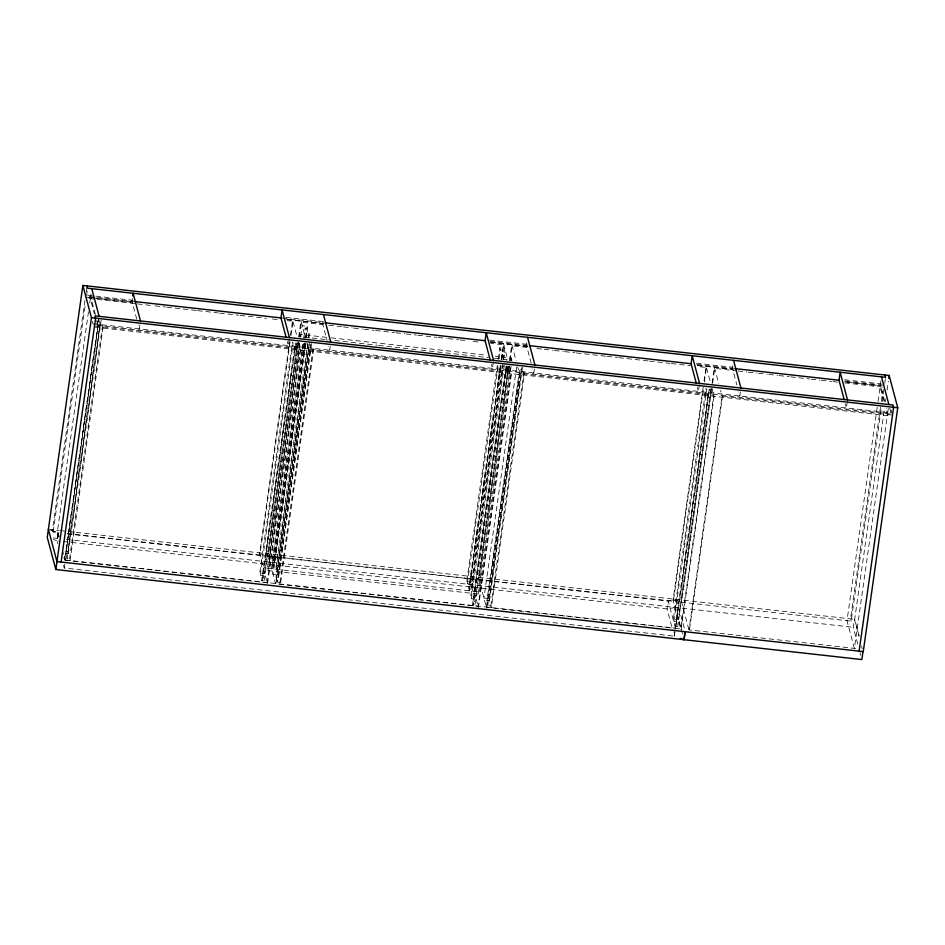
<?xml version="1.0" encoding="UTF-8"?>
<svg xmlns="http://www.w3.org/2000/svg" width="945" height="945" viewBox="0 0 945 945"><rect width="100%" height="100%" fill="white"/><g stroke="black" fill="none" stroke-linecap="round" stroke-linejoin="round"><path stroke-width="0.71" stroke-dasharray="4.72 3.54" d="M84.944 300.498L52.518 529.732L53.133 532.023L58.992 532.673M86.184 291.733L86.81 287.363M53.133 532.023L85.381 304.03M87.247 290.859L86.491 296.187L133.434 301.431M88.487 311.803L57.267 532.484L58.732 538.024M89.728 303.038L90.342 298.655L94.394 313.87M91.004 293.989L90.625 296.647L95.41 314.638M50.817 530.157L58.153 532.815L57.019 540.812L57.739 543.529M98.93 317.674L97.996 324.336L96.886 320.178M67.06 558.601L65.689 553.439L98.764 319.599L100.146 324.773L67.06 558.601L69.54 558.885L70.048 560.775L103.123 326.935L102.627 325.045L100.146 324.773M675.084 629.476L674.151 636.139L64.26 568.016L65.394 560.031L63.941 554.597M65.689 553.439L68.17 553.711L67.603 551.585L100.264 320.674M68.17 553.711L101.245 319.871M69.54 558.885L102.627 325.045M132.347 298.608L131.981 301.266L136.765 319.256M139.907 324.95L139.34 328.943L138.242 324.796M289.264 338.924L288.32 345.587L287.209 341.44M298.443 341.936L300.616 350.111L267.541 583.939L259.568 553.971L289.548 342.055M290.576 334.743L292.643 320.131L296.99 336.479M290.056 341.736L259.863 555.117L67.792 533.665M290.883 335.888L292.95 321.276L287.091 320.627M296.222 342.905L297.25 346.78L294.769 346.508L261.682 580.336L264.163 580.62L262.793 575.446L260.312 575.174L259.745 573.036L292.407 342.125M260.312 575.174L293.186 342.799M262.793 575.446L295.667 343.07M297.38 342.681L264.706 573.591L259.745 573.036M264.163 580.62L297.817 342.976M298.644 337.129L300.912 321.052L304.597 334.896L304.184 337.814M298.325 342.657L268.132 556.038L470.74 578.671L500.933 365.29M299.152 336.822L301.219 322.198L323.084 324.643M511.115 366.128L478.867 594.11L267.99 570.567L267.376 568.264L299.222 343.2M300.049 337.353L300.463 334.435L329.746 337.708M299.671 343.248L269.065 559.534L274.026 560.09L274.593 562.228L272.113 561.944L302.92 344.193M300.699 335.936L302.152 325.706L307.113 326.261L307.68 328.387L306.44 337.152M267.99 570.567L300.25 342.574M267.151 582.781L300.309 348.953L93.579 325.871M303.747 338.345L305.2 328.116L307.68 328.387M303.357 343.661L271.51 568.725L267.837 554.892L259.568 553.971M304.385 343.035L272.125 571.028L275.503 583.715L308.59 349.886L511.186 372.507L478.111 606.347L276.743 583.856M274.026 560.09L304.633 343.803M305.459 337.956L307.113 326.261M308.318 344.216L276.472 569.28L275.975 567.39L273.495 567.118L305.129 343.507M305.956 337.66L306.57 333.278L305.2 328.116M274.593 562.228L305.4 344.464M305.731 343.614L273.058 574.525L278.019 575.08L278.586 577.218L276.105 576.934L309.192 343.106L310.562 348.268L277.476 582.108L279.956 582.38L280.464 584.27L313.551 350.43L313.043 348.54L310.562 348.268M275.975 567.39L307.609 343.791M308.436 337.944L309.05 333.561L306.57 333.278M309.145 338.369L309.05 333.561M276.011 583.408L308.885 351.032L306.841 343.318M278.019 575.08L310.692 344.169M278.586 577.218L311.673 343.378M279.956 582.38L313.043 348.54M330.23 346.213L329.663 350.205L328.565 346.059M493.396 361.722L492.451 368.385L491.353 364.238M500.295 365.313L468.661 588.912L471.142 589.184L469.759 584.022L467.279 583.75L466.712 581.612L497.318 365.313M498.145 359.466L499.799 347.784L504.76 348.339L503.307 358.568M467.279 583.75L498.298 364.522M499.125 358.675L500.366 349.91L499.799 347.784M501.24 359.761L503.52 343.685L507.205 357.517L506.792 360.447M469.759 584.022L500.779 364.805M501.606 358.958L502.846 350.182L500.366 349.91M501.76 359.443L503.827 344.83L490.703 343.366M501.004 365.739L469.157 590.802L468.661 588.912M502.48 364.404L471.673 582.167L466.712 581.612M471.142 589.184L502.775 365.585M503.602 359.738L504.217 355.355L502.846 350.182M507.17 366.471L508.209 370.345L505.729 370.062L472.642 603.902L475.122 604.174L473.752 599.012L471.271 598.728L470.704 596.602L503.366 365.691M471.271 598.728L504.346 364.9M505.965 366.294L474.118 591.357L470.433 577.513L478.702 578.446L486.687 608.415M473.752 599.012L506.626 366.636M506.981 365.668L473.15 605.792L472.642 603.902M508.327 366.247L475.666 597.157L470.704 596.602M475.122 604.174L508.693 366.53M509.52 360.683L511.788 344.606L516.135 360.955M509.201 366.211L479.009 579.592L673.348 601.292L703.541 387.922M510.028 360.364L512.095 345.752L528.172 347.547M478.867 594.11L478.253 591.818L510.099 366.755M510.926 360.907L511.339 357.978L495.227 356.182M516.596 367.168L483.934 598.079L488.896 598.634L489.463 600.76L486.982 600.488L520.057 366.648M486.38 607.269L519.455 373.429L713.794 395.14L680.707 628.968L487.62 607.411M486.888 606.95L519.762 374.586L517.718 366.873M488.896 598.634L521.557 367.723M521.439 371.822L523.92 372.094L524.416 373.984L491.341 607.824L490.833 605.934L488.352 605.65L521.439 371.822L520.411 367.948M489.463 600.76L522.538 366.932M526.814 342.657L526.436 345.327L531.22 363.317M490.833 605.934L523.92 372.094M534.362 369.011L533.795 373.003L532.696 368.857M699.394 384.733L698.449 391.395L697.339 387.237M711.928 388.111L714.101 396.286L681.014 630.126L673.041 600.146L703.234 386.777M704.06 380.93L706.128 366.306L710.475 382.666M704.368 382.075L706.435 367.463L697.658 366.483M709.778 389.092L710.805 392.966L708.325 392.695L675.25 626.523L677.73 626.807L676.348 621.633L673.868 621.361L673.301 619.235L705.974 388.324M682.585 634.083L675.486 607.434L676.62 599.437L668.186 600.985L67.107 533.819M673.868 621.361L706.754 388.986M676.348 621.633L709.234 389.269M674.872 632.17L674.305 636.162L673.218 632.075M710.935 388.867L678.274 619.79L673.301 619.235M677.73 626.807L711.29 389.151M712.117 383.316L714.396 367.239L718.743 383.587M711.809 388.844L681.617 602.213L851.15 621.149L881.331 407.779M712.636 382.997L714.703 368.385L736.616 370.83M732.812 365.668L732.434 368.337L736.852 384.946M740.36 392.01L739.793 396.014L738.695 391.856M847.334 401.259L846.389 407.921L845.291 403.763M877.196 407.319L847.003 620.7L854.374 648.376L887.461 414.536L885.985 409.008M878.023 401.483L880.09 386.859L884.142 402.086M880.941 380.859L880.374 384.863L884.792 401.471M880.48 407.153L850.535 618.857L851.138 621.16M881.307 401.318L882.76 391.088M882.157 401.944L884.024 388.773M885.453 378.661L884.508 385.324L844.735 380.87M857.765 644.124L853.276 627.291L854.41 619.294L858.899 636.139M859.147 636.162L854.67 619.329L884.414 409.079M885.441 401.779L885.855 398.861M887.095 390.096L888.335 381.331M888.3 408.535L887.733 412.54L886.634 408.382M675.486 607.434L667.064 608.946L58.649 540.989M87.649 295.206L133.139 300.333M285.697 317.319L323.84 321.631M489.593 340.094L527.747 344.405M696.43 363.199L733.119 367.345M844.594 379.748L881.283 383.883M282.378 318.063L324.135 322.729M489.9 341.251L528.042 345.504M696.737 364.345L733.414 368.444M88.842 297.368L94.701 298.018M96.166 298.183L132.82 302.282M286.784 319.481L324.241 323.662M490.396 342.22L527.865 346.402M697.363 365.337L733.391 369.353M844.464 381.756L881 385.843L844.322 381.792M85.912 297.084L91.783 297.746M93.248 297.899L132.855 302.329M286.89 319.528L323.556 323.627M490.798 342.303L527.464 346.402M697.634 365.408L732.836 369.341M89.137 298.514L136.068 303.758M137.533 303.924L153.657 305.719M155.122 305.885L165.387 307.031M166.852 307.196L196.182 310.468M197.647 310.633L218.177 312.925M219.642 313.09L238.695 315.217M240.16 315.382L266.561 318.335M272.42 318.985L278.291 319.646M328.919 325.293L342.031 326.757M343.496 326.923L352.237 327.903M353.69 328.069L362.443 329.037M363.896 329.203L374.102 330.337M375.555 330.502L394.502 332.616M395.967 332.782L404.708 333.762M406.161 333.928L416.367 335.062M417.832 335.227L436.779 337.341M438.232 337.507L446.973 338.487M448.438 338.641L458.644 339.787M460.097 339.952L467.385 340.755M473.221 341.417L479.044 342.066M536.937 348.528L542.784 349.178M544.237 349.343L553.002 350.323M554.467 350.489L563.232 351.469M564.697 351.635L574.926 352.768M576.391 352.934L605.615 356.194M607.068 356.359L617.298 357.505M618.762 357.671L647.986 360.931M649.439 361.096L669.899 363.376M671.363 363.541L690.358 365.668M738.08 370.995L746.857 371.976M748.31 372.141L757.087 373.121M758.54 373.275L767.316 374.255M768.769 374.421L777.546 375.401M778.999 375.567L789.229 376.712M790.693 376.866L809.688 378.992M811.153 379.158L819.929 380.138M821.382 380.303L831.612 381.437M833.077 381.603L837.459 382.099M844.771 382.914L884.225 387.32M504.217 355.355L501.736 355.072L502.244 356.962M331.211 337.861L486.439 355.202M304.007 337.058L328.895 339.834M334.754 340.495L377.22 345.232M378.685 345.397L419.686 349.981M421.151 350.134L488.518 357.659M494.377 358.32L511.942 360.281L511.339 357.978M93.862 323.863L891.879 413L890.662 408.441M97.099 325.34L890.71 413.981M891.596 414.997L722.063 396.061L688.988 629.902L855.591 648.506M95.35 327.183L890.438 415.977M48.538 529.294L58.791 530.44M59.854 530.547L854.67 619.329M673.041 600.146L681.31 601.067L689.283 631.047L722.37 397.207L720.562 390.391M53.263 537.941L57.657 538.426M66.445 539.406L853.276 627.291M267.376 568.264L478.253 591.818M65.122 551.301L67.603 551.585M65.394 560.031L675.273 628.141M64.886 560.196L170.466 571.985M171.931 572.15L212.979 576.733M214.444 576.899L267.234 582.793M50.983 530.18L58.306 532.838L57.172 540.823L53.357 539.477M889.753 408.086L890.757 411.866M861.509 645.955L862.253 648.766M859.997 652.546L860.753 655.357M708.325 392.695L708.833 394.585L675.746 628.413L675.25 626.523M676.62 599.437L685.208 631.709M675.439 628.165L668.198 600.949L667.064 608.946L672.852 630.717M509.438 365.951L511.493 373.653L478.418 607.493L474.733 593.649M505.729 370.062L506.225 371.952M486.982 600.488L488.352 605.65M322.304 322.529L327.088 340.519M300.463 334.435L301.077 336.727M294.769 346.508L295.265 348.398L262.19 582.226L261.682 580.336M272.113 561.944L273.495 567.118M276.105 576.934L277.476 582.108M96.768 321.135L98.162 326.379L65.087 560.22L62.984 552.341M96.969 323.556L97.713 326.332L64.626 560.161L63.894 557.396M92.362 321.312L93.212 324.478M58.153 532.815L59.24 536.902M63.539 565.311L64.26 568.028"/><path stroke-width="1.42" d="M48.384 529.259L56.96 561.578L863.257 651.601L897.75 407.767L889.162 375.496L82.876 285.437L47.25 537.268L55.838 569.54L683.92 639.682L685.042 631.685M55.838 569.54L91.464 317.709L82.876 285.437M61.106 562.003L95.599 318.17L94.984 315.878L893.001 405.003L893.616 407.307L859.123 651.14M132.725 295.939L133.103 293.281L140.474 320.957M685.208 631.709L684.074 639.706L861.864 659.563L862.998 651.566M844.18 399.617L839.03 380.233L840.152 372.247L847.523 399.924M888.749 378.413L889.162 375.496M134.899 301.597L281.598 317.981M325.6 322.895L485.506 340.755M529.507 345.669L690.878 363.695M734.879 368.609L839.03 380.244M91.464 317.709L897.75 407.767M680.246 638.347L683.92 639.682M885.028 375.023L885.642 377.327L87.625 288.201L87.011 285.898M881.508 376.866L888.867 404.543M733.568 360.34L740.927 388.017M699.583 383.398L692.212 355.722L691.078 363.719L696.241 383.091M527.57 337.33L534.929 365.006M493.585 360.388L486.214 332.711L485.092 340.708L490.242 360.08M323.426 314.531L330.797 342.208M289.453 337.589L282.082 309.913L280.948 317.91L286.111 337.282M91.76 288.662L99.119 316.339"/></g></svg>
